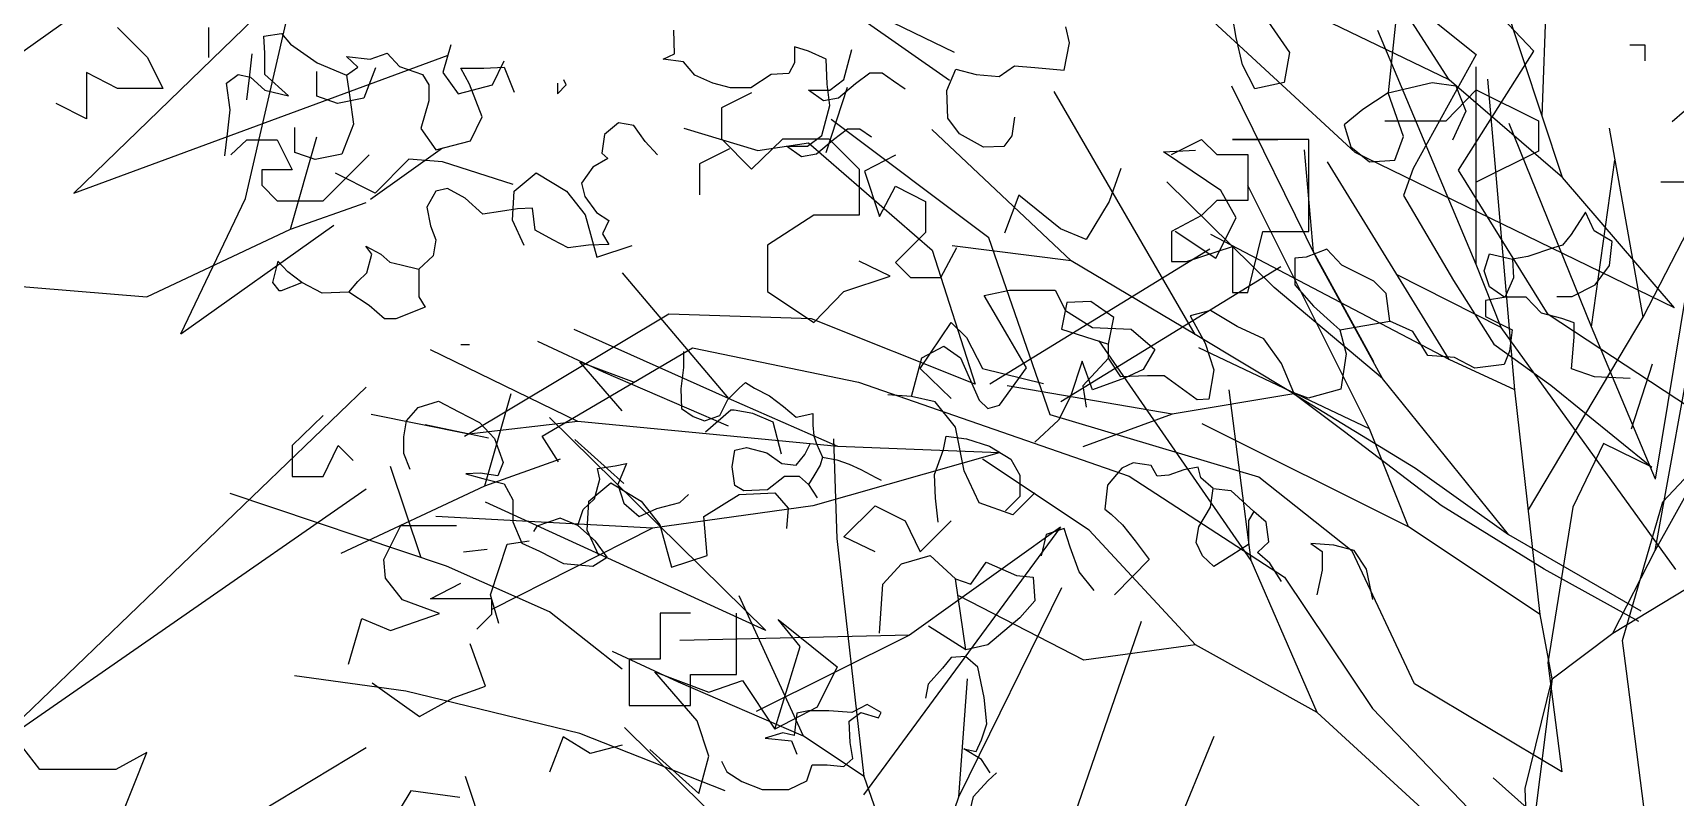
# Model space of a CAD drawing. Extents: x -408 to 1508121, y -29672 to 868845.
# Drawn here: x 1339382 to 1342741, y 169266 to 170830 of the extents above; entities that cross this region are included whole.
import ezdxf

# ---------------------------------------------------------------- set-up
doc = ezdxf.new("R2010")
doc.units = 0
doc.header["$MEASUREMENT"] = 0
doc.layers.get('0').update_dxf_attribs({"lineweight": 25})
doc.layers.add('Vegetation', color=8, linetype='Continuous')

# ---------------------------------------------------------------- blocks, each defined once
blk = doc.blocks.new('tree_elev_19')
for p, q in [((65, 4364.9), (-46.3, 4700)), ((65, 4364.9), (75.9, 4672.1)), ((53.5, 4453.7), (-130, 4647.1)), ((-62, 4414.5), (-201.1, 4631)), ((-62, 4414.5), (-362, 4559.6)), ((-143.3, 4544.1), (-25.3, 4449)), ((-131.3, 4530.7), (-145.1, 4397)), ((-190.2, 4315.3), (-412.8, 4520.9)), ((-861.6, 4512.8), (-737, 4452.3)), ((-352.3, 4472.6), (-357.1, 4501.6)), ((-743, 4413.6), (-864, 4498.3)), ((-312.4, 4499.2), (-279.7, 4452)), ((-1877.6, 4486.2), (-1836.5, 4445.1)), ((-1753, 4445.1), (-1753, 4486.2)), ((-1678, 4474.1), (-1653.8, 4477.7)), ((-1676.8, 4451.1), (-1678, 4474.1)), ((-1653.8, 4477.7), (-1641.8, 4463.2)), ((-1118, 4449.9), (-1119.2, 4482.6)), ((-579.7, 4465.3), (-584.6, 4487.1)), ((-24.9, 4162.5), (-159.2, 4481.8)), ((-1641.8, 4463.2), (-1605.5, 4437.8)), ((-1422.9, 4462.3), (-1433.8, 4424.8)), ((-587, 4427.8), (-579.7, 4465.3)), ((-343.8, 4435.1), (-352.3, 4472.6)), ((184.3, 4462.5), (204.9, 4462.5)), ((204.9, 4462.5), (204.9, 4440.7)), ((-1697.5, 4417.5), (-1693.9, 4450.2)), ((-1676.8, 4422.1), (-1676.8, 4451.1)), ((-1532.9, 4442.6), (-1509.9, 4451.1)), ((-1509.9, 4451.1), (-1493, 4433)), ((-1133.7, 4442.6), (-1118, 4449.9)), ((-935.3, 4453.5), (-954.7, 4459.6)), ((-954.7, 4459.6), (-954.7, 4437.8)), ((-911.2, 4442.6), (-935.3, 4453.5)), ((-887.1, 4415.1), (-876.2, 4456.2)), ((-279.7, 4452), (-287, 4410.9)), ((-25.3, 4449), (-111.1, 4293.6)), ((-49.1, 4291.3), (53.5, 4453.7)), ((-1836.5, 4445.1), (-1815.9, 4402.7)), ((-1605.5, 4437.8), (-1565.5, 4420.9)), ((-1549.8, 4431.8), (-1565.5, 4446.3)), ((-1565.5, 4446.3), (-1532.9, 4442.6)), ((-1366.1, 4407.8), (-1350.3, 4440.5)), ((-1105.9, 4439), (-1133.7, 4442.6)), ((-1090.2, 4420.9), (-1105.9, 4439)), ((-954.7, 4437.8), (-962, 4423.3)), ((-909.9, 4408.8), (-911.2, 4442.6)), ((-675.3, 4419.3), (-654.7, 4433.8)), ((-654.7, 4433.8), (-626.9, 4431.4)), ((-326.9, 4402.4), (-343.8, 4435.1)), ((-1877.6, 4402.7), (-1920, 4424.5)), ((-1920, 4424.5), (-1920, 4361.6)), ((-1728.8, 4410), (-1713.1, 4422.1)), ((-1713.1, 4422.1), (-1696.2, 4418.4)), ((-1644.2, 4393), (-1676.8, 4422.1)), ((-1605.6, 4392.1), (-1605.6, 4426)), ((-1565.5, 4420.9), (-1549.8, 4431.8)), ((-1565.5, 4420.9), (-1560.7, 4390.6)), ((-1525.7, 4430.8), (-1541.5, 4389.7)), ((-1493, 4433), (-1461.5, 4422.1)), ((-1461.5, 4422.1), (-1453.1, 4407.6)), ((-1433.8, 4424.8), (-1413.2, 4395.7)), ((-1397.4, 4408.8), (-1409.5, 4430.5)), ((-1409.5, 4430.5), (-1378.1, 4430.5)), ((-1378.1, 4430.5), (-1350.2, 4431.8)), ((-1350.2, 4431.8), (-1336.9, 4397.9)), ((-1066, 4410), (-1090.2, 4420.9)), ((-986.1, 4422.1), (-1014, 4403.9)), ((-962, 4423.3), (-986.1, 4422.1)), ((-852, 4423.5), (-871.3, 4409)), ((-835.1, 4423.5), (-852, 4423.5)), ((-819.3, 4412.7), (-835.1, 4423.5)), ((-746.6, 4400), (-734.5, 4429)), ((-734.5, 4429), (-706.7, 4421.7)), ((-706.7, 4421.7), (-675.3, 4419.3)), ((-626.9, 4431.4), (-587, 4427.8)), ((-24.9, 4162.5), (-24.9, 4432.2)), ((-1724, 4373.7), (-1728.8, 4410)), ((-1701.1, 4387.3), (-1697.5, 4417.5)), ((-1696.2, 4418.4), (-1676.8, 4400.3)), ((-1453.1, 4407.6), (-1453.1, 4385.8)), ((-1413.2, 4395.7), (-1366.1, 4407.8)), ((-1380.5, 4364), (-1397.4, 4408.8)), ((-1277.7, 4410), (-1277.7, 4395.5)), ((-1277.7, 4395.5), (-1265.6, 4407.6)), ((-1265.6, 4407.6), (-1269.2, 4414.8)), ((-1041.8, 4403.9), (-1066, 4410)), ((-906.3, 4379.7), (-909.9, 4408.8)), ((-906.4, 4400.6), (-887.1, 4415.1)), ((-871.3, 4409), (-894.3, 4389.7)), ((-803.6, 4401.8), (-819.3, 4412.7)), ((-287, 4410.9), (-326.9, 4402.4)), ((-145.1, 4397), (-85.2, 4410.9)), ((-85.2, 4410.9), (-52.9, 4406.2)), ((92.8, 4281.4), (-62, 4414.5)), ((27.7, 3991.5), (-9.2, 4415.5)), ((-1815.9, 4402.7), (-1877.6, 4402.7)), ((-1676.8, 4400.3), (-1644.2, 4393)), ((-1012.9, 4396.9), (-1054, 4376.4)), ((-1014, 4403.9), (-1041.8, 4403.9)), ((-914.9, 4386.1), (-935.5, 4400.6)), ((-935.5, 4400.6), (-906.4, 4400.6)), ((-911.2, 4315.6), (-882.4, 4404.5)), ((-745.4, 4362.5), (-746.6, 4400)), ((-408, 4067.3), (-600.3, 4398.8)), ((-242.2, 4170.2), (-358.4, 4406)), ((-145.1, 4397), (-179.6, 4374)), ((-124.4, 4337.1), (-145.1, 4397)), ((-66.1, 4358.5), (-24.9, 4400.8)), ((-52.9, 4406.2), (-39.1, 4371.7)), ((-24.9, 4400.8), (59.7, 4358.5)), ((242, 4357.9), (292.7, 4401.6)), ((-1920, 4361.6), (-1961.1, 4382.2)), ((-1577.8, 4382.4), (-1605.6, 4392.1)), ((-1541.5, 4389.7), (-1577.8, 4382.4)), ((-1560.7, 4390.6), (-1555.9, 4354.3)), ((-1453.1, 4385.8), (-1463.9, 4348.3)), ((-894.3, 4389.7), (-914.9, 4386.1)), ((-1727.6, 4341), (-1724, 4373.7)), ((-1054, 4376.4), (-1054, 4334)), ((-917.2, 4338.6), (-906.3, 4379.7)), ((-179.6, 4374), (-205, 4353.3)), ((-39.1, 4371.7), (-57.5, 4332.5)), ((202.8, 4090.6), (348, 4374)), ((-1555.9, 4354.3), (-1571.6, 4313.2)), ((-1396.2, 4331.4), (-1380.5, 4364)), ((-1194.3, 4355.8), (-1213.7, 4340.1)), ((-1173.7, 4352.2), (-1194.3, 4355.8)), ((-689.7, 4199), (-904.3, 4360.5)), ((-729.7, 4340.7), (-745.4, 4362.5)), ((-654.7, 4363.7), (-658.3, 4338.3)), ((-205, 4353.3), (-195.8, 4323.3)), ((-149.5, 4358.5), (-66.1, 4358.5)), ((132.3, 4077.8), (19.8, 4354.8)), ((59.7, 4358.5), (59.7, 4317.3)), ((92.8, 4281.4), (65, 4364.9)), ((-1731.3, 4310.8), (-1727.6, 4341)), ((-1635.7, 4315.6), (-1635.7, 4349.5)), ((-1463.9, 4348.3), (-1443.4, 4319.3)), ((-1213.7, 4340.1), (-1217.3, 4314.7)), ((-1158, 4330.4), (-1173.7, 4352.2)), ((-1105.6, 4348.5), (-1004.7, 4318.4)), ((-882.1, 4347.1), (-901.5, 4332.6)), ((-865.2, 4347.1), (-882.1, 4347.1)), ((-849.5, 4336.2), (-865.2, 4347.1)), ((-577.3, 4167.7), (-767.2, 4346.8)), ((-697, 4322.6), (-729.7, 4340.7)), ((202.8, 4090.6), (156.7, 4348.6)), ((-1722.9, 4312.3), (-1701.1, 4332.8)), ((-1701.1, 4332.8), (-1660, 4332.8)), ((-1660, 4332.8), (-1639.4, 4291.7)), ((-1443.4, 4319.3), (-1396.2, 4331.4)), ((-1141.1, 4312.3), (-1158, 4330.4)), ((-1054, 4334), (-1012.9, 4292.9)), ((-1012.9, 4292.9), (-970.5, 4334)), ((-1004.7, 4318.4), (-935.5, 4328.6)), ((-970.5, 4334), (-907.6, 4334)), ((-936.6, 4324.1), (-917.2, 4338.6)), ((-935.5, 4328.6), (-766.9, 4182.4)), ((-901.5, 4332.6), (-924.5, 4313.2)), ((-907.6, 4334), (-866.5, 4292.9)), ((-658.3, 4338.3), (-669.2, 4323.8)), ((-440.6, 4312.9), (-399.5, 4333.4)), ((-399.5, 4333.4), (-378.9, 4312.9)), ((-253.1, 4333.4), (-357.1, 4333.4)), ((-357.1, 4333.4), (-295.5, 4333.4)), ((-253.1, 4250), (-253.1, 4333.4)), ((-135.9, 4304.9), (-124.4, 4337.1)), ((-1607.9, 4306), (-1635.7, 4315.6)), ((-1571.6, 4313.2), (-1607.9, 4306)), ((-1217.3, 4314.7), (-1208.8, 4307.4)), ((-1043, 4320.5), (-1084.1, 4299.9)), ((-945, 4309.6), (-965.6, 4324.1)), ((-965.6, 4324.1), (-936.6, 4324.1)), ((-924.5, 4313.2), (-945, 4309.6)), ((-669.2, 4323.8), (-697, 4322.6)), ((-451.5, 4316.4), (-407.7, 4318.7)), ((-373.2, 4263.4), (-451.5, 4316.4)), ((-378.9, 4312.9), (-336.6, 4312.9)), ((-336.6, 4312.9), (-336.6, 4250)), ((-247.1, 4179.8), (-259.2, 4318.9)), ((-195.8, 4323.3), (-170.4, 4302.6)), ((245.2, 4103.6), (-190.2, 4315.3)), ((59.7, 4317.3), (-24.9, 4275)), ((-1597.1, 4249.4), (-1534.2, 4312.3)), ((-1208.8, 4307.4), (-1229.4, 4295.3)), ((-1084.1, 4299.9), (-1084.1, 4257.6)), ((-816.8, 4311.7), (-859.1, 4289.9)), ((-62.1, 4033), (-228, 4302.6)), ((-170.4, 4302.6), (-135.9, 4304.9)), ((132.3, 4077.8), (163.8, 4305.2)), ((-1680.6, 4291.7), (-1680.6, 4271.1)), ((-1639.4, 4291.7), (-1680.6, 4291.7)), ((-1336.9, 4262.5), (-1306.9, 4287.8)), ((-1306.9, 4287.8), (-1265.5, 4262.5)), ((-1229.4, 4295.3), (-1245.1, 4273.6)), ((-866.5, 4292.9), (-866.5, 4230)), ((-859.1, 4289.9), (-838.6, 4228.2)), ((-509.6, 4293.5), (-525.3, 4248.8)), ((-111.1, 4293.6), (-124, 4256.8)), ((73.2, 4094.2), (-49.1, 4291.3)), ((-24.9, 4275), (-24.9, 4296.8)), ((-1245.1, 4273.6), (-1240.3, 4255.4)), ((-300.3, 4131.4), (-446.7, 4275.4)), ((245.2, 4103.6), (92.8, 4281.4)), ((289.6, 4275), (226.7, 4275)), ((-1680.6, 4271.1), (-1660, 4249.4)), ((-1443.5, 4262.7), (-1455.6, 4240.9)), ((-1427.8, 4266.3), (-1443.5, 4262.7)), ((-1403.6, 4253), (-1427.8, 4266.3)), ((-1339.2, 4223.3), (-1336.9, 4262.5)), ((-1265.5, 4262.5), (-1240.1, 4230.2)), ((-838.6, 4228.2), (-816.8, 4269.3)), ((-816.8, 4269.3), (-775.7, 4248.8)), ((-352.4, 4226.5), (-373.2, 4263.4)), ((-170.4, 3938.5), (-336.3, 4270.3)), ((-1660, 4249.4), (-1597.1, 4249.4)), ((-1379.4, 4231.2), (-1403.6, 4253)), ((-1240.3, 4255.4), (-1224.6, 4233.6)), ((-775.7, 4248.8), (-775.7, 4206.4)), ((-648.7, 4257.2), (-668, 4205.2)), ((-591.8, 4211.3), (-648.7, 4257.2)), ((-525.3, 4248.8), (-556.7, 4196.8)), ((-378.9, 4250), (-399.5, 4229.4)), ((-336.6, 4250), (-378.9, 4250)), ((-253.1, 4207.6), (-253.1, 4250)), ((-124, 4256.8), (-56.2, 4140.6)), ((-1455.6, 4240.9), (-1450.7, 4215.5)), ((-1355.2, 4234.9), (-1379.4, 4231.2)), ((-1332.2, 4238.5), (-1355.2, 4234.9)), ((-1311.6, 4239.7), (-1332.2, 4238.5)), ((-1308, 4209.4), (-1311.6, 4239.7)), ((-1224.6, 4233.6), (-1207.6, 4222.8)), ((123.8, 4233.9), (104.5, 4203.6)), ((135.9, 4208.5), (123.8, 4233.9)), ((-1323.1, 4188.7), (-1339.2, 4223.3)), ((-1240.1, 4230.2), (-1224, 4172.6)), ((-1207.6, 4222.8), (-1216.1, 4204.6)), ((-928.2, 4230), (-991.1, 4188.9)), ((-866.5, 4230), (-928.2, 4230)), ((-399.5, 4229.4), (-440.6, 4207.6)), ((-380.1, 4171.2), (-352.4, 4226.5)), ((-1450.7, 4215.5), (-1443.5, 4196.1)), ((-1283.8, 4196.1), (-1308, 4209.4)), ((-775.7, 4206.4), (-816.8, 4165.3)), ((-556.7, 4196.8), (-591.8, 4211.3)), ((-440.6, 4207.6), (-440.6, 4166.5)), ((-435.4, 4208.1), (-380.1, 4171.2)), ((-336.6, 4124.2), (-316, 4207.6)), ((-316, 4207.6), (-253.1, 4207.6)), ((160.1, 4194), (135.9, 4208.5)), ((-1443.5, 4196.1), (-1447.1, 4174.4)), ((-1263.3, 4185.3), (-1283.8, 4196.1)), ((-1216.1, 4204.6), (-1207.6, 4190.1)), ((-605.8, 3957.5), (-689.7, 4199)), ((-62.1, 4033), (-387, 4203.5)), ((104.5, 4203.6), (92.4, 4189.1)), ((156.5, 4161.3), (160.1, 4194)), ((-1530.6, 4176.8), (-1539, 4187.7)), ((-1539, 4187.7), (-1518.5, 4176.8)), ((-1235.4, 4188.9), (-1263.3, 4185.3)), ((-1207.6, 4190.1), (-1235.4, 4188.9)), ((-1224, 4172.6), (-1175.6, 4188.7)), ((-991.1, 4188.9), (-991.1, 4126)), ((-766.9, 4182.4), (-708.1, 3999.5)), ((-755.1, 4144.7), (-733.3, 4185.9)), ((-577.3, 4167.7), (-739.4, 4188.3)), ((-688.1, 3999.6), (-388.2, 4183.8)), ((-420, 4166.5), (-357.1, 4187.1)), ((-357.1, 4187.1), (-357.1, 4146)), ((-228.9, 4183.5), (-256.8, 4172.6)), ((-164.8, 4029.8), (-247.1, 4179.8)), ((-208.4, 4161.7), (-228.9, 4183.5)), ((80.3, 4185.5), (45.2, 4173.4)), ((92.4, 4189.1), (80.3, 4185.5)), ((-1658.8, 4167.1), (-1666.1, 4138.1)), ((-1645.5, 4152.6), (-1658.8, 4167.1)), ((-1537.8, 4151.4), (-1530.6, 4176.8)), ((-1518.5, 4176.8), (-1506.4, 4165.9)), ((-1506.4, 4165.9), (-1490.7, 4162.3)), ((-1447.1, 4174.4), (-1466.5, 4156.2)), ((-824.2, 4146.5), (-866.5, 4167.1)), ((-816.8, 4165.3), (-796.2, 4144.7)), ((-408, 4067.3), (-577.3, 4167.7)), ((-440.6, 4166.5), (-420, 4166.5)), ((-256.8, 4172.6), (-272.5, 4171.4)), ((-272.5, 4171.4), (-272.5, 4135.1)), ((-152.7, 4006.9), (-242.2, 4170.2)), ((-14.1, 4154), (-6.8, 4177)), ((-6.8, 4177), (24.6, 4169.8)), ((45.2, 4173.4), (24.6, 4169.8)), ((24.6, 4169.8), (25.9, 4144.4)), ((219.4, 3869.8), (270.2, 4178.2)), ((-1626.1, 4138.1), (-1645.5, 4152.6)), ((-1549.9, 4139.3), (-1537.8, 4151.4)), ((-1490.7, 4162.3), (-1466.5, 4156.2)), ((-1466.5, 4156.2), (-1466.5, 4118.7)), ((-1189.5, 4151.4), (-1044.3, 3979.6)), ((-591.5, 3975.7), (-291.6, 4159.8)), ((-164.8, 4139.9), (-208.4, 4161.7)), ((8.9, 4076.6), (-24.9, 4162.5)), ((-6.8, 4132.3), (-14.1, 4154)), ((137.1, 4134.7), (156.5, 4161.3)), ((-1666.1, 4138.1), (-1657.6, 4127.2)), ((-1654, 4127.2), (-1626.1, 4138.1)), ((-1598.3, 4123.6), (-1626.1, 4138.1)), ((-1562, 4124.8), (-1549.9, 4139.3)), ((-887.1, 4126), (-824.2, 4146.5)), ((-796.2, 4144.7), (-755.1, 4144.7)), ((-357.1, 4146), (-357.1, 4124.2)), ((-147.9, 4123), (-164.8, 4139.9)), ((8.9, 4076.6), (-133.8, 4149.2)), ((-56.2, 4140.6), (-1, 4053.7)), ((25.9, 4144.4), (13.8, 4117.7)), ((218.9, 3772.6), (426.3, 4145.9)), ((-1657.6, 4127.2), (-1654, 4127.2)), ((-1562, 4124.8), (-1598.3, 4123.6)), ((-1534.2, 4106.6), (-1562, 4124.8)), ((-991.1, 4126), (-928.2, 4083.7)), ((-928.2, 4083.7), (-887.1, 4126)), ((-695.7, 4120.5), (-661.2, 4127.5)), ((-661.2, 4127.5), (-599, 4127.5)), ((-599, 4127.5), (-585.2, 4099.8)), ((-152.7, 4006.9), (-300.3, 4131.4)), ((-272.5, 4135.1), (-247.1, 4106)), ((13.8, 4117.7), (-6.8, 4132.3)), ((105.7, 4119), (137.1, 4134.7)), ((-1466.5, 4118.7), (-1458, 4104.2)), ((-663.5, 4065.3), (-695.7, 4120.5)), ((-550.7, 4112.1), (-583.3, 4110.9)), ((-519.2, 4090.3), (-550.7, 4112.1)), ((-357.1, 4124.2), (-336.6, 4124.2)), ((-143, 4085.5), (-147.9, 4123)), ((15.4, 4118.1), (-12.4, 4113.3)), ((-12.4, 4113.3), (-12.4, 4091.5)), ((43.2, 4118.1), (15.4, 4118.1)), ((63.8, 4096.4), (43.2, 4118.1)), ((85.1, 4119), (105.7, 4119)), ((229.3, 3839), (493.1, 4119.3)), ((-1513.6, 4088.5), (-1534.2, 4106.6)), ((-1458, 4104.2), (-1497.9, 4088.5)), ((-583.3, 4110.9), (-590.6, 4074.6)), ((-585.2, 4099.8), (-548.3, 4076.8)), ((-387.4, 4100), (-415.2, 4092.7)), ((-351.1, 4078.2), (-387.4, 4100)), ((-247.1, 4106), (-219.3, 4080.6)), ((-1497.9, 4088.5), (-1513.6, 4088.5)), ((-1125.9, 4094.8), (-1404.2, 3927.9)), ((-931.1, 4088.4), (-1125.9, 4094.8)), ((-708.1, 3999.5), (-931.1, 4088.4)), ((-526.5, 4054), (-519.2, 4090.3)), ((-415.2, 4092.7), (-394.6, 4055.2)), ((-210.8, 4073.4), (-143, 4085.5)), ((-111.6, 4071), (-143, 4085.5)), ((-12.4, 4091.5), (23.9, 4073.4)), ((46.1, 3827.9), (202.8, 4090.6)), ((91.6, 4089.1), (63.8, 4096.4)), ((265.7, 3967.4), (73.2, 4094.2)), ((108.5, 4083.1), (91.6, 4089.1)), ((218.9, 3772.6), (276.5, 4090.6)), ((-1044.3, 3979.6), (-1254.8, 4074)), ((-783, 4020.8), (-740.7, 4083.7)), ((-740.7, 4083.7), (-720.1, 4063.1)), ((-590.6, 4074.6), (-526.5, 4054)), ((-548.3, 4076.8), (-495.3, 4074.5)), ((-495.3, 4074.5), (-463, 4046.8)), ((-314.8, 4061.3), (-351.1, 4078.2)), ((-219.3, 4080.6), (-210.8, 4073.4)), ((-210.8, 4073.4), (-202.3, 4040.7)), ((-91, 4038.3), (-111.6, 4071)), ((247.2, 3746.4), (8.9, 4076.6)), ((23.9, 4073.4), (20.2, 4044.4)), ((108.5, 4063.7), (108.5, 4083.1)), ((219.4, 3869.8), (132.3, 4077.8)), ((-1214.8, 4015.9), (-1304.6, 4057.4)), ((-720.1, 4063.1), (-698.4, 4020.8)), ((-638.1, 4021.5), (-663.5, 4065.3)), ((-331.7, 3758.8), (-539.1, 4058.3)), ((-273.7, 3986.3), (-408, 4067.3)), ((-290.6, 4027.4), (-314.8, 4061.3)), ((104.9, 4020.2), (108.5, 4063.7)), ((-1250, 3948.2), (-1450.7, 4046.2)), ((-1409.6, 4053.4), (-1397.5, 4053.4)), ((-1298.5, 3928.2), (-1093.5, 4048.7)), ((-1093.5, 4048.7), (-867.2, 4002)), ((-781, 4035.3), (-751, 4051.4)), ((-751, 4051.4), (-728, 4035.3)), ((-526.5, 4034.7), (-526.5, 4054)), ((-463, 4046.8), (-479.2, 4019.2)), ((-170.4, 3938.5), (-403.1, 4049.1)), ((-394.6, 4055.2), (-382.6, 4019)), ((-1, 4053.7), (76.7, 3998.2)), ((20.2, 4044.4), (13, 4026.2)), ((-1106, 4043.7), (-1106, 4022)), ((-794.8, 3982.3), (-781, 4035.3)), ((-728, 4035.3), (-702.7, 3977.7)), ((-562.1, 4030.7), (-578.2, 3982.3)), ((-548.3, 3991.5), (-562.1, 4030.7)), ((-561.6, 3997.2), (-526.5, 4034.7)), ((-509.6, 4009.3), (-526.5, 4034.7)), ((-202.3, 4040.7), (-209.6, 3992.3)), ((-54.7, 4035.9), (-91, 4038.3)), ((27.7, 3991.5), (-62.1, 4033)), ((-26.9, 4021.4), (-54.7, 4035.9)), ((-1189.4, 3962.9), (-1247, 4029.8)), ((-1247, 4029.8), (-1173.3, 4002.1)), ((-1106, 4022), (-1109.6, 3992.9)), ((-740.7, 3979.6), (-783, 4020.8)), ((-698.4, 4020.8), (-614.9, 4000.2)), ((-675, 3970.8), (-638.1, 4021.5)), ((-479.2, 4019.2), (-504.5, 4007.7)), ((-382.6, 4019), (-389.8, 3979)), ((-273.7, 3987.5), (-290.6, 4027.4)), ((13, 4026.2), (-26.9, 4021.4)), ((136.4, 4009.3), (104.9, 4020.2)), ((186.6, 3938.4), (215.4, 4027.3)), ((-1044.3, 3942.2), (-1214.8, 4015.9)), ((-504.5, 4007.7), (-548.3, 3991.5)), ((-473.3, 4010.5), (-509.6, 4009.3)), ((-450.3, 4010.5), (-473.3, 4010.5)), ((-405.5, 3977.8), (-450.3, 4010.5)), ((19, 3794), (-152.7, 4006.9)), ((184.8, 4006.9), (136.4, 4009.3)), ((-1109.6, 3992.9), (-1108.4, 3966.3)), ((-1045.5, 3978.4), (-1029.8, 3994.1)), ((-1029.8, 3994.1), (-1021.3, 4001.4)), ((-1021.3, 4001.4), (-1009.2, 3994.1)), ((-1009.2, 3994.1), (-988.7, 3983.3)), ((-867.2, 4002), (-498.1, 3873.8)), ((-439.4, 3958.5), (-664.4, 3997.2)), ((-561.6, 3997.2), (-556.7, 3968.1)), ((-331.7, 3758.8), (-361.7, 3991.5)), ((-209.6, 3992.3), (-254.3, 3980.2)), ((62.3, 3685.1), (27.7, 3991.5)), ((76.7, 3998.2), (214.5, 3886.2)), ((-1056.4, 3956.6), (-1045.5, 3978.4)), ((-895.5, 3914.3), (-1044.3, 3979.6)), ((-988.7, 3983.3), (-969.3, 3968.7)), ((-794.8, 3982.3), (-827.1, 3984.6)), ((-762.6, 3975.4), (-794.8, 3982.3)), ((-702.7, 3977.7), (-691.1, 3966.2)), ((-578.2, 3982.3), (-594.4, 3950.1)), ((-273.7, 3986.3), (-439.4, 3958.5)), ((-389.8, 3979), (-405.5, 3977.8)), ((-254.3, 3980.2), (-273.7, 3987.5)), ((-273.7, 3986.3), (-108, 3884.7)), ((-204.7, 3934.3), (-273.7, 3986.3)), ((-1483.4, 3949.4), (-1467.7, 3967.5)), ((-1467.7, 3967.5), (-1439.9, 3976)), ((-1439.9, 3976), (-1412, 3961.5)), ((-1108.4, 3966.3), (-1092.7, 3955.4)), ((-1041.3, 3963.9), (-1075.9, 3933.9)), ((-1036.7, 3963.9), (-1041.3, 3963.9)), ((-1011.4, 3959.3), (-1036.7, 3963.9)), ((-969.3, 3968.7), (-952.4, 3954.2)), ((-734.9, 3940.8), (-762.6, 3975.4)), ((-691.1, 3966.2), (-675, 3970.8)), ((-1597.1, 3956.6), (-1639.4, 3915.5)), ((-1398.7, 3931.2), (-1531.8, 3957.9)), ((-1412, 3961.5), (-1384.2, 3947)), ((-993.6, 3663.4), (-1288.5, 3953.7)), ((-1092.7, 3955.4), (-1077, 3949.4)), ((-1077, 3949.4), (-1056.4, 3956.6)), ((-983.7, 3947.7), (-1011.4, 3959.3)), ((-952.4, 3954.2), (-929.4, 3959.1)), ((-929.4, 3959.1), (-929.4, 3943.3)), ((-594.4, 3950.1), (-626.6, 3920.1)), ((-321.5, 3872.3), (-605.8, 3957.5)), ((-439.4, 3958.5), (-561.6, 3913.7)), ((-1487, 3927.6), (-1483.4, 3949.4)), ((-1371.6, 3925.6), (-1458.2, 3943.7)), ((-1250, 3948.2), (-1398.7, 3931.2)), ((-1384.2, 3947), (-1363.7, 3925.2)), ((-895.5, 3914.3), (-1250, 3948.2)), ((-972.2, 3904), (-983.7, 3947.7)), ((-929.4, 3943.3), (-928.2, 3928.8)), ((-723.4, 3880.9), (-734.9, 3940.8)), ((-117.4, 3804.9), (-398.5, 3945.4)), ((-117.4, 3804.9), (-170.4, 3938.5)), ((-1487, 3904.6), (-1487, 3927.6)), ((-1363.7, 3925.2), (-1351.6, 3892.5)), ((-1276.4, 3893.5), (-1298.5, 3928.2)), ((-1253.9, 3923.8), (-1187.1, 3863.9)), ((-928.2, 3928.8), (-924.6, 3917.9)), ((-896.2, 3788.8), (-900.8, 3924.7)), ((-751.5, 3910.1), (-747.8, 3928.2)), ((-747.8, 3928.2), (-720, 3924.6)), ((-720, 3924.6), (-688.6, 3914.9)), ((-72.9, 3833.9), (-204.7, 3934.3)), ((-1639.4, 3915.5), (-1639.4, 3873.2)), ((-1597.1, 3873.2), (-1576.5, 3915.5)), ((-1576.5, 3915.5), (-1556, 3895)), ((-1035.9, 3909.5), (-1020.1, 3913.1)), ((-1020.1, 3913.1), (-992.3, 3905.8)), ((-940.3, 3903.4), (-933, 3917.9)), ((-924.6, 3917.9), (-916.1, 3899.8)), ((-675.4, 3905.8), (-895.5, 3914.3)), ((-763.6, 3876.2), (-751.5, 3910.1)), ((-688.6, 3914.9), (-659.5, 3896.8)), ((148.6, 3918.4), (106.8, 3831.7)), ((214.5, 3886.2), (148.6, 3918.4)), ((-1478.6, 3882.9), (-1487, 3904.6)), ((-1039.5, 3886.5), (-1035.9, 3909.5)), ((-992.3, 3905.8), (-971.7, 3891.3)), ((-952.4, 3888.9), (-940.3, 3903.4)), ((-675.4, 3905.8), (-929.4, 3833.3)), ((-916.1, 3899.8), (-919.7, 3888.9)), ((-916.1, 3899.8), (-896.7, 3896.2)), ((-896.7, 3896.2), (-879.8, 3890.1)), ((-552.9, 3800.3), (-698, 3897.1)), ((-659.5, 3896.8), (-647.5, 3875)), ((-1463.6, 3762.5), (-1505.1, 3886.9)), ((-1351.6, 3892.5), (-1358.8, 3874.4)), ((-1223.3, 3884.1), (-1199.1, 3887.7)), ((-1219.7, 3869.6), (-1223.3, 3884.1)), ((-1199.1, 3887.7), (-1183.4, 3891.3)), ((-1183.4, 3891.3), (-1195.5, 3862.3)), ((-1035.9, 3861.1), (-1039.5, 3886.5)), ((-971.7, 3891.3), (-952.4, 3888.9)), ((-919.7, 3888.9), (-928.2, 3874.4)), ((-879.8, 3890.1), (-864.1, 3882.9)), ((-864.1, 3882.9), (-843.5, 3872)), ((-508.3, 3884.7), (-527.7, 3861.7)), ((-492.6, 3891.9), (-508.3, 3884.7)), ((-468.4, 3888.3), (-492.6, 3891.9)), ((-460, 3873.8), (-468.4, 3888.3)), ((-404.3, 3885.9), (-423.7, 3882.3)), ((-400.7, 3871.4), (-404.3, 3885.9)), ((-108, 3884.7), (19, 3794)), ((-1639.4, 3873.2), (-1597.1, 3873.2)), ((-1383, 3878), (-1402.4, 3876.8)), ((-1402.4, 3876.8), (-1379.4, 3870.8)), ((-1358.8, 3874.4), (-1383, 3878)), ((-1379.4, 3870.8), (-1350.3, 3863.5)), ((-1227, 3842.9), (-1219.7, 3869.6)), ((-968.1, 3873.2), (-991.1, 3855)), ((-947.6, 3873.2), (-968.1, 3873.2)), ((-935.5, 3862.3), (-947.6, 3873.2)), ((-928.2, 3874.4), (-935.5, 3862.3)), ((-843.5, 3872), (-836.3, 3868.3)), ((-762.4, 3843.6), (-763.6, 3876.2)), ((-702.7, 3837.2), (-723.4, 3880.9)), ((-647.5, 3875), (-647.5, 3846)), ((-498.1, 3873.8), (-286.4, 3736.1)), ((-444.2, 3875), (-460, 3873.8)), ((-423.7, 3882.3), (-444.2, 3875)), ((-383.8, 3856.9), (-400.7, 3871.4)), ((-194, 3771.7), (-321.5, 3872.3)), ((-1350.3, 3863.5), (-1338.3, 3841.7)), ((-1234.9, 3839.5), (-1204.9, 3864.8)), ((-1204.9, 3864.8), (-1163.5, 3839.5)), ((-1195.5, 3862.3), (-1187.1, 3836.9)), ((-1023.8, 3853.8), (-1035.9, 3861.1)), ((-935.5, 3862.3), (-923.4, 3844.1)), ((-527.7, 3861.7), (-531.3, 3829)), ((-387.4, 3831.5), (-383.8, 3856.9)), ((-383.8, 3856.9), (-359.6, 3854.4)), ((-1429, 3751), (-1724, 3850)), ((-1242.7, 3828.4), (-1227, 3842.9)), ((-1110.8, 3838.1), (-1098.8, 3849)), ((-1078.2, 3818.7), (-1029.8, 3848.7)), ((-1029.8, 3848.7), (-981.4, 3851)), ((-991.1, 3855), (-1023.8, 3853.8)), ((-981.4, 3851), (-963, 3830.2)), ((-758.7, 3810.9), (-762.4, 3843.6)), ((-647.5, 3846), (-666.8, 3826.6)), ((-626.6, 3851), (-656.6, 3821)), ((-359.6, 3854.4), (-328.1, 3825.4)), ((-993.6, 3663.4), (-1376, 3838.5)), ((-1338.3, 3841.7), (-1338.3, 3811.5)), ((-1237.2, 3800.3), (-1234.9, 3839.5)), ((-1187.1, 3836.9), (-1166.5, 3818.7)), ((-1166.5, 3818.7), (-1142.3, 3829.6)), ((-1163.5, 3839.5), (-1138.1, 3807.2)), ((-929.4, 3833.3), (-1148.3, 3803)), ((-1142.3, 3829.6), (-1110.8, 3838.1)), ((-963, 3830.2), (-965.3, 3802.6)), ((-887.1, 3790.9), (-844.7, 3833.3)), ((-844.7, 3833.3), (-803.6, 3812.7)), ((-656.6, 3821), (-702.7, 3837.2)), ((-531.3, 3829), (-522.9, 3821.8)), ((-403.1, 3804.9), (-387.4, 3831.5)), ((67.4, 3746.8), (-72.9, 3833.9)), ((106.8, 3831.7), (72.4, 3619.3)), ((174.3, 3649.4), (229.3, 3839)), ((-1148.3, 3803), (-1443.5, 3818.7)), ((-1274.1, 3816.3), (-1305.6, 3805.4)), ((-1250, 3806.7), (-1274.1, 3816.3)), ((-1250, 3806.7), (-1242.7, 3828.4)), ((-1073.6, 3765.7), (-1078.2, 3818.7)), ((-522.9, 3821.8), (-507.1, 3807.3)), ((-328.1, 3825.4), (-335.4, 3813.3)), ((-311.2, 3810.9), (-328.1, 3825.4)), ((-1514.3, 3760.2), (-1491.2, 3806.3)), ((-1491.2, 3806.3), (-1415.2, 3806.3)), ((-1148.3, 3803), (-1367.3, 3691.7)), ((-1338.3, 3811.5), (-1326.2, 3782.5)), ((-1305.6, 3805.4), (-1310.4, 3798.2)), ((-1225.8, 3784.9), (-1250, 3806.7)), ((-1138.1, 3807.2), (-1122, 3749.6)), ((-591.9, 3804.2), (-860.5, 3438.9)), ((-803.6, 3812.7), (-783, 3770.4)), ((-591.9, 3804.2), (-797.6, 3656.7)), ((-783, 3770.4), (-740.7, 3812.7)), ((-587, 3802.4), (-611.2, 3794)), ((-578.5, 3777), (-587, 3802.4)), ((-507.1, 3807.3), (-490.2, 3785.5)), ((-406.7, 3783.1), (-403.1, 3804.9)), ((-335.4, 3813.3), (-335.4, 3780.7)), ((-307.6, 3784.3), (-311.2, 3810.9)), ((62.3, 3685.1), (-117.4, 3804.9)), ((-1221.1, 3765.7), (-1237.2, 3800.3)), ((-859.3, 3463.9), (-896.2, 3788.8)), ((-844.7, 3770.4), (-887.1, 3790.9)), ((-611.2, 3794), (-618.4, 3764.9)), ((-407.7, 3643.6), (-552.9, 3800.3)), ((19, 3794), (199.3, 3689.9)), ((-1369.1, 3711.8), (-1346.1, 3780.9)), ((-1346.1, 3780.9), (-1316.1, 3785.5)), ((-1326.2, 3782.5), (-1302, 3771.6)), ((-1210, 3763.1), (-1225.8, 3784.9)), ((-566.4, 3743.2), (-578.5, 3777)), ((-490.2, 3785.5), (-470.9, 3760.1)), ((-398.3, 3764.9), (-406.7, 3783.1)), ((-335.4, 3780.7), (-358.4, 3766.1)), ((-323.3, 3769.8), (-307.6, 3784.3)), ((-219.3, 3779.5), (-250.7, 3781.9)), ((-250.7, 3781.9), (-235, 3771)), ((-191.4, 3772.2), (-219.3, 3779.5)), ((161.3, 3659.7), (359.5, 3779.6)), ((-1406, 3770.4), (-1373.3, 3774)), ((-1302, 3771.6), (-1269.3, 3754.6)), ((-1229.4, 3751), (-1210, 3763.1)), ((-1122, 3749.6), (-1073.6, 3765.7)), ((-808.6, 3754.2), (-769.5, 3765.7)), ((-769.5, 3765.7), (-734.9, 3733.5)), ((-382.6, 3750.4), (-398.3, 3764.9)), ((-358.4, 3766.1), (-382.6, 3750.4)), ((-306.3, 3755.3), (-323.3, 3769.8)), ((-235, 3771), (-235, 3745.6)), ((-109.1, 3590.4), (-194, 3771.7)), ((-174.5, 3746.8), (-191.4, 3772.2)), ((161.3, 3659.7), (218.9, 3772.6)), ((-1512, 3734.8), (-1514.3, 3760.2)), ((-1288.5, 3688.8), (-1429, 3751)), ((-1269.3, 3754.6), (-1229.4, 3751)), ((-834, 3726.6), (-808.6, 3754.2)), ((-714.2, 3726.6), (-693.4, 3756.5)), ((-693.4, 3756.5), (-652, 3738.1)), ((-470.9, 3760.1), (-493.8, 3737.1)), ((-241.9, 3551.5), (-331.7, 3758.8)), ((-290.6, 3729.9), (-306.3, 3755.3)), ((-652, 3738.1), (-628.9, 3735.8)), ((-628.9, 3735.8), (-626.6, 3703.5)), ((-545.8, 3717.8), (-566.4, 3743.2)), ((-493.8, 3737.1), (-518, 3711.7)), ((-286.4, 3736.1), (-166.5, 3557)), ((-235, 3745.6), (-242.2, 3711.7)), ((-166, 3705.7), (-174.5, 3746.8)), ((196.8, 3675.4), (67.4, 3746.8)), ((-1488.9, 3704.9), (-1512, 3734.8)), ((-1450.7, 3706.3), (-1409.6, 3728)), ((-838.6, 3659.7), (-834, 3726.6)), ((-734.9, 3733.5), (-714.2, 3726.6)), ((-721.1, 3636.7), (-734.9, 3733.5)), ((-730.3, 3436.3), (-589.8, 3722)), ((-1357.6, 3672.6), (-1369.1, 3711.8)), ((-942.3, 3519.2), (-1029.8, 3710.4)), ((-559.8, 3622.9), (-730.3, 3710.4)), ((-1438.3, 3686.5), (-1488.9, 3704.9)), ((-1367.3, 3706.3), (-1450.7, 3706.3)), ((-1367.3, 3685.7), (-1367.3, 3706.3)), ((-626.6, 3703.5), (-647.4, 3680.5)), ((-1505.1, 3663.4), (-1438.3, 3686.5)), ((-1387.8, 3665.1), (-1367.3, 3685.7)), ((-1189.4, 3610.4), (-1288.5, 3688.8)), ((-1096.3, 3686.9), (-1137.5, 3686.9)), ((-1137.5, 3686.9), (-1137.5, 3645.8)), ((-1033.4, 3603.4), (-1033.4, 3686.9)), ((78.4, 3597.5), (62.3, 3685.1)), ((-1562.7, 3617.3), (-1544.2, 3679.5)), ((-1544.2, 3679.5), (-1505.1, 3663.4)), ((-946.9, 3641.3), (-976.8, 3678.2)), ((-976.8, 3678.2), (-930.8, 3641.3)), ((-721.1, 3636.7), (-771.8, 3669)), ((-647.4, 3680.5), (-691.1, 3643.6)), ((-656.6, 3166.7), (-481.5, 3675.9)), ((-797.6, 3656.7), (-1110.8, 3649.4)), ((-797.6, 3656.7), (-1006.8, 3552.6)), ((78.4, 3597.5), (161.3, 3659.7)), ((-1376, 3587.4), (-1396.8, 3645)), ((-1137.5, 3645.8), (-1137.5, 3624)), ((-981.4, 3528.4), (-946.9, 3641.3)), ((-930.8, 3641.3), (-896.2, 3613.7)), ((-691.1, 3643.6), (-721.1, 3636.7)), ((-407.7, 3643.6), (-559.8, 3622.9)), ((-241.9, 3551.5), (-407.7, 3643.6)), ((179.7, 3607.7), (174.3, 3649.4)), ((-1112.8, 3592.9), (-1202.6, 3634.4)), ((-721.4, 3627.6), (-740.7, 3626.4)), ((-704.4, 3613.1), (-721.4, 3627.6)), ((-1137.5, 3624), (-1179.8, 3624)), ((-1179.8, 3624), (-1179.8, 3561.1)), ((-740.7, 3626.4), (-752.8, 3611.9)), ((72.4, 3619.3), (91.5, 3470.2)), ((-1484.3, 3580.5), (-1636.4, 3601.2)), ((-1087.4, 3539.9), (-1145, 3606.8)), ((-1145, 3606.8), (-1071.3, 3579.1)), ((-1096.3, 3561.1), (-1096.3, 3603.4)), ((-1096.3, 3603.4), (-1033.4, 3603.4)), ((-896.2, 3613.7), (-923.8, 3558.4)), ((-752.8, 3611.9), (-772.2, 3590.1)), ((-696, 3572), (-704.4, 3613.1)), ((201.1, 3440.6), (179.7, 3607.7)), ((-1530.4, 3592), (-1465.9, 3545.9)), ((-1419.8, 3571.3), (-1376, 3587.4)), ((-942.3, 3519.2), (-1112.8, 3592.9)), ((-1071.3, 3579.1), (-1025.2, 3595.2)), ((-1025.2, 3595.2), (-981.4, 3528.4)), ((-772.2, 3590.1), (-775.8, 3570.8)), ((-730.3, 3436.3), (-718.8, 3597.5)), ((91.5, 3470.2), (-109.1, 3590.4)), ((41.5, 3447.8), (78.4, 3597.5)), ((78.4, 3597.5), (53.1, 3394.8)), ((-1247, 3522.9), (-1484.3, 3580.5)), ((-1465.9, 3545.9), (-1419.8, 3571.3)), ((-1179.8, 3561.1), (-1096.3, 3561.1)), ((-855.6, 3562.3), (-876.2, 3551.4)), ((-836.3, 3551.4), (-855.6, 3562.3)), ((-692.3, 3535.7), (-696, 3572)), ((-923.8, 3558.4), (-981.4, 3528.4)), ((-951.2, 3550.2), (-954.8, 3520)), ((-935.5, 3553.8), (-951.2, 3550.2)), ((-907.6, 3553.8), (-935.5, 3553.8)), ((-876.2, 3551.4), (-907.6, 3553.8)), ((-879.8, 3539.3), (-864.1, 3551.4)), ((-864.1, 3551.4), (-839.9, 3544.2)), ((-839.9, 3544.2), (-836.3, 3551.4)), ((-71.4, 3394.8), (-241.9, 3551.5)), ((-166.5, 3557), (-13.8, 3397.8)), ((-1071.3, 3491.6), (-1087.4, 3539.9)), ((-878.6, 3510.3), (-879.8, 3539.3)), ((-699.6, 3513.9), (-692.3, 3535.7)), ((-1048.9, 3444.5), (-1247, 3522.9)), ((-891.6, 3240.4), (-1186.5, 3530.7)), ((-970.5, 3523.6), (-994.7, 3516.3)), ((-954.8, 3520), (-970.5, 3523.6)), ((-1270.1, 3518.3), (-1288.5, 3469.9)), ((-1233.2, 3495.2), (-1270.1, 3518.3)), ((-1189.4, 3506.7), (-1233.2, 3495.2)), ((-994.7, 3516.3), (-958.4, 3512.7)), ((-958.4, 3512.7), (-951.2, 3494.6)), ((-859.3, 3463.9), (-942.3, 3519.2)), ((-875, 3488.5), (-878.6, 3510.3)), ((-706.8, 3498.2), (-699.6, 3513.9)), ((-481.5, 3277.3), (-382.4, 3519.2)), ((-1151.9, 3500.8), (-1085.1, 3440.9)), ((-699.6, 3487.3), (-723.8, 3501.8)), ((-723.8, 3501.8), (-706.8, 3498.2)), ((-1085.1, 3440.9), (-1071.3, 3491.6)), ((-1054, 3484.9), (-1046.7, 3470.4)), ((-937.9, 3458.3), (-930.6, 3480.1)), ((-930.6, 3480.1), (-910.1, 3480.1)), ((-910.1, 3480.1), (-887.1, 3477.6)), ((-887.1, 3477.6), (-875, 3488.5)), ((-687.5, 3469.2), (-699.6, 3487.3)), ((-1046.7, 3470.4), (-1026.2, 3457.1)), ((-691.1, 3458.3), (-679, 3469.2)), ((-1361.6, 3339.5), (-1403.1, 3463.9)), ((-1026.2, 3457.1), (-998.4, 3446.2)), ((-962.1, 3446.2), (-937.9, 3458.3)), ((-755.6, 3166.7), (-859.3, 3463.9)), ((-710.5, 3436.5), (-691.1, 3458.3)), ((-1477.4, 3444.5), (-1505.1, 3398.5)), ((-1410.6, 3435.3), (-1477.4, 3444.5)), ((-998.4, 3446.2), (-962.1, 3446.2)), ((48.4, 3291.1), (41.5, 3447.8)), ((221, 3285.5), (201.1, 3440.6)), ((-790.2, 3263.5), (-730.3, 3436.3)), ((-717.7, 3406.3), (-710.5, 3436.5)), ((1260.4, 2556.1), (1624.4, 2908.6)), ((1400.9, 2551.5), (1463.1, 2821.1)), ((1188.9, 2650.9), (1314.2, 2739.9)), ((1260.4, 2556.1), (1566.8, 2669)), ((1437.7, 2526.5), (1459.2, 2602)), ((1503.1, 2551), (1562.2, 2593)), ((1534.5, 2583.8), (1506.9, 2556.1)), ((1562.2, 2581.5), (1534.5, 2583.8)), ((1619.8, 2563), (1562.2, 2581.5)), ((1506.9, 2556.1), (1474.6, 2572.3)), ((1347.9, 2440.9), (1400.9, 2551.5)), ((1437.7, 2526.5), (1499.6, 2548.4)), ((1320.2, 2471.2), (1437.7, 2526.5)), ((1347.9, 2440.9), (1473.2, 2529.9)), ((1009.2, 2496.6), (1320.2, 2471.2)), ((1499.6, 2397.1), (1188.9, 2098)), ((1596.7, 2316.5), (1618.2, 2392)), ((1596.7, 2316.5), (1658.6, 2338.4)), ((1188.9, 2098), (1499.6, 2314)), ((1479.2, 2261.2), (1596.7, 2316.5)), ((1232.7, 2084.1), (1209.6, 2114.1)), ((1267.2, 1962), (1499.6, 2102.1)), ((1320.2, 2098), (1294.9, 2084.1)), ((1297.2, 2040.4), (1320.2, 2098)), ((1294.9, 2084.1), (1232.7, 2084.1))]:
    blk.add_line(p, q)
blk.add_lwpolyline([(-2.1, 3462.1), (86.2, 3383.7), (135.2, 3217.1), (145, 2923.2), (96, 2678.2), (27.4, 2315.6), (17.6, 2021.6)])

msp = doc.modelspace()

# ---------------------------------------------------------------- block references
at = {"layer": 'Vegetation'}
for p, xscale, yscale, zscale in [((1336315.1, 164112), 2.5, 2.5, 2.5), ((1342371.9, 164112), 1.5, 1.5, 1.5)]:
    msp.add_blockref('tree_elev_19', p, dxfattribs=dict(at, xscale=xscale, yscale=yscale, zscale=zscale))

doc.saveas('drawing.dxf')
